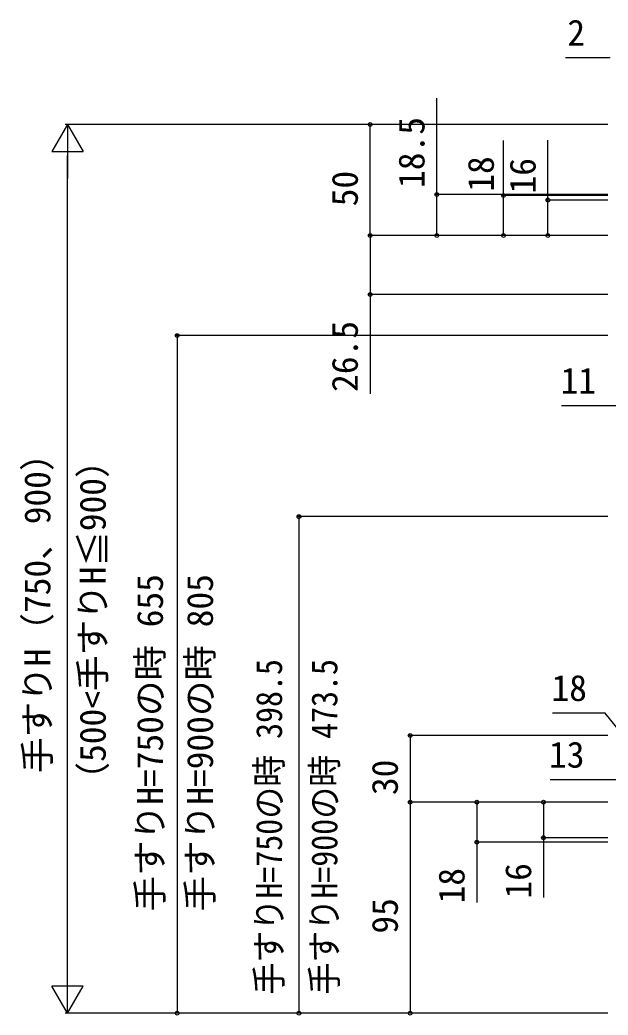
# Model space of a CAD drawing. Units: millimetres, scale not verified. Extents: x -980 to 980, y -1458 to 1451.
# Drawn here: x 239.5 to 504.2, y -309.9 to 138.1 of the extents above; entities that cross this region are included whole.
import ezdxf
from ezdxf.enums import TextEntityAlignment as Align

# ---------------------------------------------------------------- set-up
doc = ezdxf.new("R2010")
doc.units = ezdxf.units.MM
doc.header["$LTSCALE"] = 8
doc.layers.add('0-8_YKK_D', color=6, linetype='Continuous')
doc.styles.add('ＭＳ ゴシック', font='')
doc.styles.get('ＭＳ ゴシック').set_extended_font_data('MS Gothic')

msp = doc.modelspace()

# ---------------------------------------------------------------- linework, layer by layer
at = {"layer": '0-8_YKK_D'}
for p, q in [((505.081, 120.937), (485.008, 120.937)), ((260.93, 90.985), (253.93, 78.861)), ((504.081, 90.985), (259.93, 90.985)), ((260.93, 90.985), (267.93, 78.861)), ((260.93, 90.985), (260.93, 66.736)), ((504.081, 90.985), (396.081, 90.985)), ((397.081, 40.985), (397.081, 90.985)), ((253.93, 78.861), (267.93, 78.861)), ((260.93, -295.015), (260.93, 76.985)), ((504.081, 59.485), (426.081, 59.485)), ((504.081, 58.985), (456.081, 58.985)), ((504.081, 56.985), (476.081, 56.985)), ((504.081, 40.985), (396.081, 40.985)), ((504.081, 40.985), (396.081, 40.985)), ((504.081, 40.985), (426.081, 40.985)), ((504.081, 40.985), (456.081, 40.985)), ((504.081, 40.985), (476.081, 40.985)), ((504.081, 14.485), (396.081, 14.485)), ((504.081, -4.015), (309.298, -4.015)), ((310.298, -4.015), (310.298, -309.015)), ((504.081, -85.515), (364.081, -85.515)), ((365.081, -85.515), (365.081, -309.015)), ((504.081, -184.015), (414.081, -184.015)), ((415.081, -184.015), (415.081, -214.015)), ((504.081, -214.015), (414.081, -214.015)), ((504.081, -214.015), (414.081, -214.015)), ((415.081, -214.015), (415.081, -309.015)), ((504.081, -214.015), (444.081, -214.015)), ((504.081, -214.015), (474.081, -214.015)), ((504.081, -232.015), (444.081, -232.015)), ((504.081, -230.015), (474.081, -230.015)), ((260.93, -309.015), (260.93, -284.766)), ((260.93, -309.015), (253.93, -296.891)), ((267.93, -296.891), (253.93, -296.891)), ((260.93, -309.015), (267.93, -296.891)), ((504.081, -309.015), (259.93, -309.015)), ((504.081, -309.015), (309.298, -309.015)), ((504.081, -309.015), (364.081, -309.015)), ((504.081, -309.015), (414.081, -309.015))]:
    msp.add_line(p, q, dxfattribs=at)
for points in [[(427.081, 40.985), (427.081, 59.485), (427.081, 102.885)], [(457.081, 40.985), (457.081, 58.985), (457.081, 83.712)], [(477.081, 40.985), (477.081, 56.985), (477.081, 83.93)], [(397.081, 40.985), (397.081, 14.485), (397.081, -30.188)], [(518.081, -35.711), (507.081, -35.711), (483.226, -35.711)], [(527.081, -204.015), (502.87, -174.015), (479.143, -174.015)], [(518.081, -204.015), (505.081, -204.015), (478.044, -204.015)], [(445.081, -214.015), (445.081, -232.015), (445.081, -259.142)], [(475.081, -214.015), (475.081, -230.015), (475.081, -256.96)]]:
    msp.add_lwpolyline(points, dxfattribs=at)
for centre in [(397.081, 90.985), (427.081, 59.485), (457.081, 58.985), (477.081, 56.985), (397.081, 40.985), (397.081, 40.985), (427.081, 40.985), (457.081, 40.985), (477.081, 40.985), (397.081, 14.485), (310.298, -4.015), (365.081, -85.515), (415.081, -184.015), (415.081, -214.015), (415.081, -214.015), (445.081, -214.015), (475.081, -214.015), (445.081, -232.015), (475.081, -230.015), (310.298, -309.015), (365.081, -309.015), (415.081, -309.015)]:
    msp.add_circle(centre, 0.85, dxfattribs=at)

# ---------------------------------------------------------------- texts
at = {"layer": '0-8_YKK_D', "style": 'ＭＳ ゴシック'}
for s, p in [('2', (485.826, 122.937)), ('11', (482.772, -33.711)), ('18', (478.688, -172.015)), ('13', (477.59, -202.015))]:
    msp.add_text(s, height=11.73, dxfattribs=at).set_placement(p, align=Align.BOTTOM_LEFT)
for s, p in [('18.5', (425.081, 62.43)), ('18', (456.281, 60.73)), ('16', (475.081, 59.93)), ('50', (395.081, 54.167)), ('26.5', (395.081, -29.37)), ('手すりH（750、900）', (256.748, -200.879)), ('（500<手すりH≦900）', (281.657, -211.924)), ('手すりH=750の時 655', (307.407, -263.197)), ('手すりH=900の時 805', (329.916, -263.197)), ('30', (413.081, -210.833)), ('18', (443.081, -259.597)), ('16', (473.081, -257.415)), ('95', (413.081, -273.197))]:
    msp.add_text(s, height=11.73, rotation=90, dxfattribs=at).set_placement(p, align=Align.BOTTOM_LEFT)
at = {"layer": '0-8_YKK_D', "style": 'ＭＳ ゴシック', "width": 0.9}
for s, p in [('手すりH=750の時 398.5', (360.99, -300.642)), ('手すりH=900の時 473.5', (385.899, -300.642))]:
    msp.add_text(s, height=11.73, rotation=90, dxfattribs=at).set_placement(p, align=Align.BOTTOM_LEFT)

doc.saveas('drawing.dxf')
